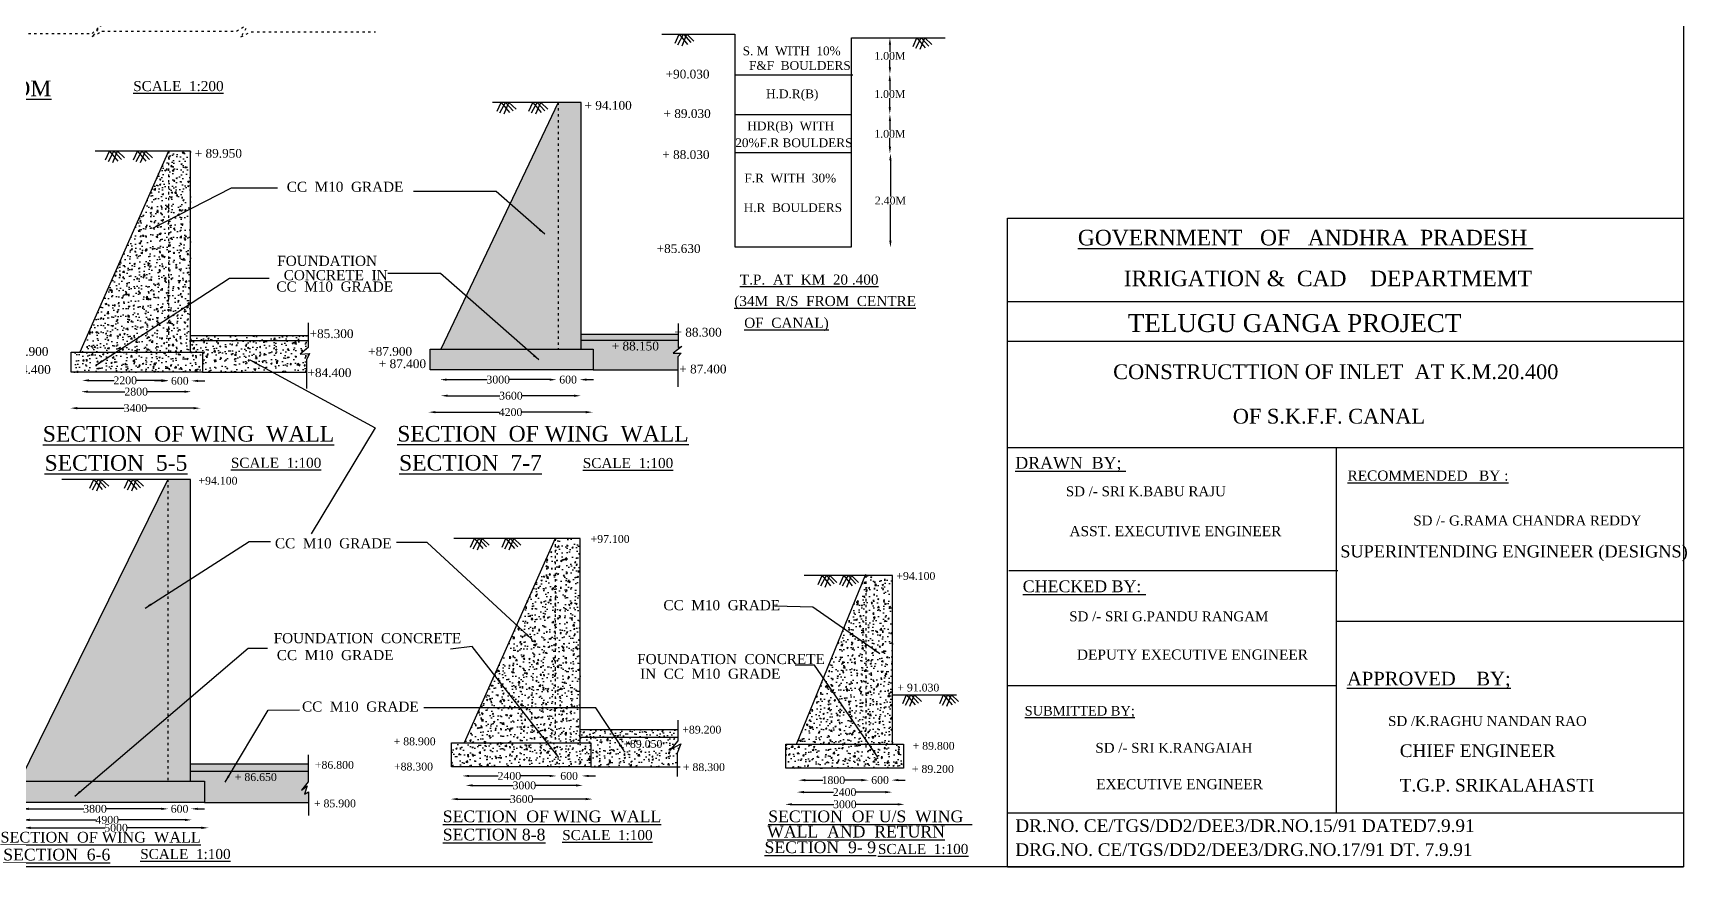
# Model space of a CAD drawing. Header units: millimetres. Extents: x 3421 to 149939, y 1434 to 109344.
# Drawn here: x 65080 to 149839, y 1434 to 44187 of the extents above; entities that cross this region are included whole.
import ezdxf

# ---------------------------------------------------------------- set-up
doc = ezdxf.new("R2010")
doc.units = ezdxf.units.MM
doc.header["$MEASUREMENT"] = 0
doc.header["$PDMODE"] = 66
doc.header["$PDSIZE"] = 170
doc.linetypes.add('ACAD_ISO03W100', pattern=[30, 12, -18])
for name, color, linetype in [('DIM', 5, 'Continuous'), ('DOT LINE', 3, 'ACAD_ISO03W100'), ('DWG. LINE', 1, 'Continuous'), ('HATCH', 2, 'Continuous'), ('TEXT', 7, 'Continuous')]:
    doc.layers.add(name, color=color, linetype=linetype)
doc.layers.add('TITLE', color=7, linetype='Continuous', lineweight=30)
doc.styles.get("Standard").update_dxf_attribs({"font": 'TIMES.TTF', "height": 400})
doc.dimstyles.get("Standard").update_dxf_attribs({"dimtxt": 400, "dimasz": 350, "dimexe": 0.18, "dimexo": 0.0625, "dimgap": 0.09, "dimtad": 0, "dimtih": 1, "dimtoh": 1, "dimdec": 1, "dimzin": 0, "dimdsep": 46, "dimtxsty": 'Standard', "dimcen": 0.09, "dimse1": 1, "dimse2": 1, "dimclrd": 5, "dimclre": 5, "dimclrt": 4, "dimadec": 0, "dimazin": 0, "dimtfac": 1, "dimtdec": 1, "dimtofl": 0, "dimtmove": 0, "dimatfit": 3, "dimfxl": 1, "dimtolj": 1, "dimtzin": 0, "dimarcsym": 0})
pattern_1 = [(50, (0, 0), (717.2602, -62.752), [75, -825]), (355, (0, 0), (-138.7513, 752.192), [60, -660]), (100.4514, (59.8, -5.2), (578.5094, 689.4395), [63.74, -701.142]), (46.1842, (0, 200), (1067.241, -165.519), [112.5, -1237.5]), (96.6356, (88.9, 186.2), (934.663, 974.118), [95.61, -1051.713]), (351.1842, (0, 200), (934.662, 974.119), [90, -990]), (21, (100, 150), (596.907, -402.619), [75, -825]), (326, (100, 150), (243.3153, 725.15), [60, -660]), (71.4514, (149.74, 116.45), (840.2226, 322.5305), [63.74, -701.142]), (37.5, (0, 0), (12.15986, 332.89385), [0, -652, 0, -670, 0, -662.5]), (7.5, (0, 0), (263.0695, 394.4117), [0, -382, 0, -637, 0, -252.5]), (327.5, (-223, 0), (533.82244, -22.5549), [0, -250, 0, -780, 0, -1035]), (317.5, (-323, 0), (583.1862, 100.105), [0, -325, 0, -518, 0, -735])]

# ---------------------------------------------------------------- blocks, each defined once
blk = doc.blocks.new('*D63')
at = {"layer": 'Defpoints', "color": 0}
for p in [(67596, 26382), (72010, 26382), (72010, 26377)]:
    blk.add_point(p, dxfattribs=at)
at = {"layer": 'DIM', "color": 5, "lineweight": -2}
for p, q in [((67946, 26377), (69229, 26377)), ((71660, 26377), (70377, 26377))]:
    blk.add_line(p, q, dxfattribs=at)
at = {"layer": 'DIM', "color": 5}
for points in [[(67946, 26435), (67946, 26319), (67596, 26377)], [(71660, 26435), (71660, 26319), (72010, 26377)]]:
    blk.add_solid(points, dxfattribs=at)
at = {"layer": 'DIM', "color": 4, "insert": (69803, 26377), "char_height": 400, "attachment_point": 5}
blk.add_mtext('\\A1;2200', dxfattribs=at)
blk = doc.blocks.new('*D64')
at = {"layer": 'Defpoints', "color": 0}
for p in [(72010, 26377), (73190, 26377), (73190, 26354)]:
    blk.add_point(p, dxfattribs=at)
at = {"layer": 'DIM', "color": 5, "lineweight": -2}
for p, q in [((71660, 26354), (71310, 26354)), ((73540, 26354), (73890, 26354))]:
    blk.add_line(p, q, dxfattribs=at)
at = {"layer": 'DIM', "color": 5}
for points in [[(71660, 26412), (71660, 26296), (72010, 26354)], [(73540, 26412), (73540, 26296), (73190, 26354)]]:
    blk.add_solid(points, dxfattribs=at)
at = {"layer": 'DIM', "color": 4, "insert": (72600, 26354), "char_height": 400, "attachment_point": 5}
blk.add_mtext('\\A1;600', dxfattribs=at)
blk = doc.blocks.new('*D65')
at = {"layer": 'Defpoints', "color": 0}
for p in [(67548, 25794), (73178, 25800), (73178, 25794)]:
    blk.add_point(p, dxfattribs=at)
at = {"layer": 'DIM', "color": 5, "lineweight": -2}
for p, q in [((67898, 25800), (69790, 25800)), ((72828, 25800), (70937, 25800))]:
    blk.add_line(p, q, dxfattribs=at)
at = {"layer": 'DIM', "color": 5}
for points in [[(67898, 25858), (67898, 25742), (67548, 25800)], [(72828, 25858), (72828, 25742), (73178, 25800)]]:
    blk.add_solid(points, dxfattribs=at)
at = {"layer": 'DIM', "color": 4, "insert": (70364, 25800), "char_height": 400, "attachment_point": 5}
blk.add_mtext('\\A1;2800', dxfattribs=at)
blk = doc.blocks.new('*D66')
at = {"layer": 'Defpoints', "color": 0}
for p in [(66994, 24962), (73653, 24962), (73653, 24956)]:
    blk.add_point(p, dxfattribs=at)
at = {"layer": 'DIM', "color": 5, "lineweight": -2}
for p, q in [((67344, 24956), (69756, 24956)), ((73303, 24956), (70892, 24956))]:
    blk.add_line(p, q, dxfattribs=at)
at = {"layer": 'DIM', "color": 5}
for points in [[(67344, 25014), (67344, 24897), (66994, 24956)], [(73303, 25014), (73303, 24897), (73653, 24956)]]:
    blk.add_solid(points, dxfattribs=at)
at = {"layer": 'DIM', "color": 4, "insert": (70324, 24956), "char_height": 400, "attachment_point": 5}
blk.add_mtext('\\A1;3400', dxfattribs=at)
blk = doc.blocks.new('*D67')
at = {"layer": 'Defpoints', "color": 0}
for p in [(85933, 26421), (91902, 26421), (91902, 26417)]:
    blk.add_point(p, dxfattribs=at)
at = {"layer": 'DIM', "color": 5, "lineweight": -2}
for p, q in [((86283, 26417), (88350, 26417)), ((91552, 26417), (89486, 26417))]:
    blk.add_line(p, q, dxfattribs=at)
at = {"layer": 'DIM', "color": 5}
for points in [[(86283, 26475), (86283, 26359), (85933, 26417)], [(91552, 26475), (91552, 26359), (91902, 26417)]]:
    blk.add_solid(points, dxfattribs=at)
at = {"layer": 'DIM', "color": 4, "insert": (88918, 26417), "char_height": 400, "attachment_point": 5}
blk.add_mtext('\\A1;3000', dxfattribs=at)
blk = doc.blocks.new('*D68')
at = {"layer": 'Defpoints', "color": 0}
for p in [(91902, 26417), (93096, 26417), (93096, 26417)]:
    blk.add_point(p, dxfattribs=at)
at = {"layer": 'DIM', "color": 5, "lineweight": -2}
for p, q in [((91552, 26417), (91202, 26417)), ((93446, 26417), (93796, 26417))]:
    blk.add_line(p, q, dxfattribs=at)
at = {"layer": 'DIM', "color": 5}
for points in [[(91552, 26475), (91552, 26359), (91902, 26417)], [(93446, 26475), (93446, 26359), (93096, 26417)]]:
    blk.add_solid(points, dxfattribs=at)
at = {"layer": 'DIM', "color": 4, "insert": (92499, 26417), "char_height": 400, "attachment_point": 5}
blk.add_mtext('\\A1;600', dxfattribs=at)
blk = doc.blocks.new('*D69')
at = {"layer": 'Defpoints', "color": 0}
for p in [(85984, 25619), (93154, 25619), (93154, 25592)]:
    blk.add_point(p, dxfattribs=at)
at = {"layer": 'DIM', "color": 5, "lineweight": -2}
for p, q in [((86334, 25592), (89001, 25592)), ((92804, 25592), (90137, 25592))]:
    blk.add_line(p, q, dxfattribs=at)
at = {"layer": 'DIM', "color": 5}
for points in [[(86334, 25650), (86334, 25534), (85984, 25592)], [(92804, 25650), (92804, 25534), (93154, 25592)]]:
    blk.add_solid(points, dxfattribs=at)
at = {"layer": 'DIM', "color": 4, "insert": (89569, 25592), "char_height": 400, "attachment_point": 5}
blk.add_mtext('\\A1;3600', dxfattribs=at)
blk = doc.blocks.new('*D70')
at = {"layer": 'Defpoints', "color": 0}
for p in [(85350, 24778), (93754, 24778), (93754, 24750)]:
    blk.add_point(p, dxfattribs=at)
at = {"layer": 'DIM', "color": 5, "lineweight": -2}
for p, q in [((85700, 24750), (88976, 24750)), ((93404, 24750), (90128, 24750))]:
    blk.add_line(p, q, dxfattribs=at)
at = {"layer": 'DIM', "color": 5}
for points in [[(85700, 24809), (85700, 24692), (85350, 24750)], [(93404, 24809), (93404, 24692), (93754, 24750)]]:
    blk.add_solid(points, dxfattribs=at)
at = {"layer": 'DIM', "color": 4, "insert": (89552, 24750), "char_height": 400, "attachment_point": 5}
blk.add_mtext('\\A1;4200', dxfattribs=at)
blk = doc.blocks.new('*D71')
at = {"layer": 'Defpoints', "color": 0}
for p in [(64501, 4459), (72006, 4459), (72006, 4412)]:
    blk.add_point(p, dxfattribs=at)
at = {"layer": 'DIM', "color": 5, "lineweight": -2}
for p, q in [((64851, 4412), (67685, 4412)), ((71656, 4412), (68821, 4412))]:
    blk.add_line(p, q, dxfattribs=at)
at = {"layer": 'DIM', "color": 5}
for points in [[(64851, 4470), (64851, 4354), (64501, 4412)], [(71656, 4470), (71656, 4354), (72006, 4412)]]:
    blk.add_solid(points, dxfattribs=at)
at = {"layer": 'DIM', "color": 4, "insert": (68253, 4412), "char_height": 400, "attachment_point": 5}
blk.add_mtext('\\A1;3800', dxfattribs=at)
blk = doc.blocks.new('*D72')
at = {"layer": 'Defpoints', "color": 0}
for p in [(72006, 4412), (73172, 4412), (73172, 4412)]:
    blk.add_point(p, dxfattribs=at)
at = {"layer": 'DIM', "color": 5, "lineweight": -2}
for p, q in [((71656, 4412), (71306, 4412)), ((73522, 4412), (73872, 4412))]:
    blk.add_line(p, q, dxfattribs=at)
at = {"layer": 'DIM', "color": 5}
for points in [[(71656, 4470), (71656, 4354), (72006, 4412)], [(73522, 4470), (73522, 4354), (73172, 4412)]]:
    blk.add_solid(points, dxfattribs=at)
at = {"layer": 'DIM', "color": 4, "insert": (72588, 4412), "char_height": 400, "attachment_point": 5}
blk.add_mtext('\\A1;600', dxfattribs=at)
blk = doc.blocks.new('*D73')
at = {"layer": 'Defpoints', "color": 0}
for p in [(64547, 3845), (73214, 3846), (73214, 3845)]:
    blk.add_point(p, dxfattribs=at)
at = {"layer": 'DIM', "color": 5, "lineweight": -2}
for p, q in [((64897, 3846), (68305, 3846)), ((72864, 3846), (69456, 3846))]:
    blk.add_line(p, q, dxfattribs=at)
at = {"layer": 'DIM', "color": 5}
for points in [[(64897, 3904), (64897, 3787), (64547, 3846)], [(72864, 3904), (72864, 3787), (73214, 3846)]]:
    blk.add_solid(points, dxfattribs=at)
at = {"layer": 'DIM', "color": 4, "insert": (68881, 3846), "char_height": 400, "attachment_point": 5}
blk.add_mtext('\\A1;4900', dxfattribs=at)
blk = doc.blocks.new('*D74')
at = {"layer": 'Defpoints', "color": 0}
for p in [(74060, 3438), (64604, 3368), (74060, 3368)]:
    blk.add_point(p, dxfattribs=at)
at = {"layer": 'DIM', "color": 5, "lineweight": -2}
for p, q in [((64954, 3438), (68766, 3438)), ((73710, 3438), (69898, 3438))]:
    blk.add_line(p, q, dxfattribs=at)
at = {"layer": 'DIM', "color": 5}
for points in [[(64954, 3497), (64954, 3380), (64604, 3438)], [(73710, 3497), (73710, 3380), (74060, 3438)]]:
    blk.add_solid(points, dxfattribs=at)
at = {"layer": 'DIM', "color": 4, "insert": (69332, 3438), "char_height": 400, "attachment_point": 5}
blk.add_mtext('\\A1;5000', dxfattribs=at)
blk = doc.blocks.new('*D75')
at = {"layer": 'Defpoints', "color": 0}
for p in [(87078, 6094), (91900, 6098), (91900, 6094)]:
    blk.add_point(p, dxfattribs=at)
at = {"layer": 'DIM', "color": 5, "lineweight": -2}
for p, q in [((87428, 6098), (88915, 6098)), ((91550, 6098), (90063, 6098))]:
    blk.add_line(p, q, dxfattribs=at)
at = {"layer": 'DIM', "color": 5}
for points in [[(87428, 6157), (87428, 6040), (87078, 6098)], [(91550, 6157), (91550, 6040), (91900, 6098)]]:
    blk.add_solid(points, dxfattribs=at)
at = {"layer": 'DIM', "color": 4, "insert": (89489, 6098), "char_height": 400, "attachment_point": 5}
blk.add_mtext('\\A1;2400', dxfattribs=at)
blk = doc.blocks.new('*D76')
at = {"layer": 'Defpoints', "color": 0}
for p in [(91900, 6098), (93203, 6099), (93203, 6098)]:
    blk.add_point(p, dxfattribs=at)
at = {"layer": 'DIM', "color": 5, "lineweight": -2}
for p, q in [((91550, 6099), (91200, 6099)), ((93553, 6099), (93903, 6099))]:
    blk.add_line(p, q, dxfattribs=at)
at = {"layer": 'DIM', "color": 5}
for points in [[(91550, 6157), (91550, 6041), (91900, 6099)], [(93553, 6157), (93553, 6041), (93203, 6099)]]:
    blk.add_solid(points, dxfattribs=at)
at = {"layer": 'DIM', "color": 4, "insert": (92552, 6099), "char_height": 400, "attachment_point": 5}
blk.add_mtext('\\A1;600', dxfattribs=at)
blk = doc.blocks.new('*D77')
at = {"layer": 'Defpoints', "color": 0}
for p in [(87262, 5631), (93250, 5631), (93250, 5613)]:
    blk.add_point(p, dxfattribs=at)
at = {"layer": 'DIM', "color": 5, "lineweight": -2}
for p, q in [((87612, 5613), (89688, 5613)), ((92900, 5613), (90824, 5613))]:
    blk.add_line(p, q, dxfattribs=at)
at = {"layer": 'DIM', "color": 5}
for points in [[(87612, 5671), (87612, 5555), (87262, 5613)], [(92900, 5671), (92900, 5555), (93250, 5613)]]:
    blk.add_solid(points, dxfattribs=at)
at = {"layer": 'DIM', "color": 4, "insert": (90256, 5613), "char_height": 400, "attachment_point": 5}
blk.add_mtext('\\A1;3000', dxfattribs=at)
blk = doc.blocks.new('*D78')
at = {"layer": 'Defpoints', "color": 0}
for p in [(86490, 4914), (93748, 4914), (93748, 4913)]:
    blk.add_point(p, dxfattribs=at)
at = {"layer": 'DIM', "color": 5, "lineweight": -2}
for p, q in [((86840, 4913), (89551, 4913)), ((93398, 4913), (90687, 4913))]:
    blk.add_line(p, q, dxfattribs=at)
at = {"layer": 'DIM', "color": 5}
for points in [[(86840, 4971), (86840, 4855), (86490, 4913)], [(93398, 4971), (93398, 4855), (93748, 4913)]]:
    blk.add_solid(points, dxfattribs=at)
at = {"layer": 'DIM', "color": 4, "insert": (90119, 4913), "char_height": 400, "attachment_point": 5}
blk.add_mtext('\\A1;3600', dxfattribs=at)
blk = doc.blocks.new('*D79')
at = {"layer": 'Defpoints', "color": 0}
for p in [(104306, 5902), (107883, 5902), (107883, 5882)]:
    blk.add_point(p, dxfattribs=at)
at = {"layer": 'DIM', "color": 5, "lineweight": -2}
for p, q in [((104656, 5882), (105549, 5882)), ((107533, 5882), (106640, 5882))]:
    blk.add_line(p, q, dxfattribs=at)
at = {"layer": 'DIM', "color": 5}
for points in [[(104656, 5941), (104656, 5824), (104306, 5882)], [(107533, 5941), (107533, 5824), (107883, 5882)]]:
    blk.add_solid(points, dxfattribs=at)
at = {"layer": 'DIM', "color": 4, "insert": (106094, 5882), "char_height": 400, "attachment_point": 5}
blk.add_mtext('\\A1;1800', dxfattribs=at)
blk = doc.blocks.new('*D80')
at = {"layer": 'Defpoints', "color": 0}
for p in [(107891, 5884), (109082, 5884), (109082, 5884)]:
    blk.add_point(p, dxfattribs=at)
at = {"layer": 'DIM', "color": 5, "lineweight": -2}
for p, q in [((107541, 5884), (107191, 5884)), ((109432, 5884), (109782, 5884))]:
    blk.add_line(p, q, dxfattribs=at)
at = {"layer": 'DIM', "color": 5}
for points in [[(107541, 5943), (107541, 5826), (107891, 5884)], [(109432, 5943), (109432, 5826), (109082, 5884)]]:
    blk.add_solid(points, dxfattribs=at)
at = {"layer": 'DIM', "color": 4, "insert": (108487, 5884), "char_height": 400, "attachment_point": 5}
blk.add_mtext('\\A1;600', dxfattribs=at)
blk = doc.blocks.new('*D81')
at = {"layer": 'Defpoints', "color": 0}
for p in [(104234, 5259), (109107, 5270), (109107, 5259)]:
    blk.add_point(p, dxfattribs=at)
at = {"layer": 'DIM', "color": 5, "lineweight": -2}
for p, q in [((104584, 5270), (106097, 5270)), ((108757, 5270), (107244, 5270))]:
    blk.add_line(p, q, dxfattribs=at)
at = {"layer": 'DIM', "color": 5}
for points in [[(104584, 5328), (104584, 5211), (104234, 5270)], [(108757, 5328), (108757, 5211), (109107, 5270)]]:
    blk.add_solid(points, dxfattribs=at)
at = {"layer": 'DIM', "color": 4, "insert": (106670, 5270), "char_height": 400, "attachment_point": 5}
blk.add_mtext('\\A1;2400', dxfattribs=at)
blk = doc.blocks.new('*D82')
at = {"layer": 'Defpoints', "color": 0}
for p in [(103628, 4667), (109738, 4667), (109738, 4642)]:
    blk.add_point(p, dxfattribs=at)
at = {"layer": 'DIM', "color": 5, "lineweight": -2}
for p, q in [((103978, 4642), (106115, 4642)), ((109388, 4642), (107251, 4642))]:
    blk.add_line(p, q, dxfattribs=at)
at = {"layer": 'DIM', "color": 5}
for points in [[(103978, 4700), (103978, 4584), (103628, 4642)], [(109388, 4700), (109388, 4584), (109738, 4642)]]:
    blk.add_solid(points, dxfattribs=at)
at = {"layer": 'DIM', "color": 4, "insert": (106683, 4642), "char_height": 400, "attachment_point": 5}
blk.add_mtext('\\A1;3000', dxfattribs=at)
blk = doc.blocks.new('*D85')
at = {"layer": 'Defpoints', "color": 0}
for p in [(109117, 43945), (108993, 42082), (109117, 42082)]:
    blk.add_point(p, dxfattribs=at)
at = {"layer": 'DIM', "color": 5, "lineweight": -2}
for p, q in [((108993, 43595), (108993, 43218)), ((108993, 42432), (108993, 42809))]:
    blk.add_line(p, q, dxfattribs=at)
at = {"layer": 'DIM', "color": 5}
for points in [[(108935, 43595), (109051, 43595), (108993, 43945)], [(108935, 42432), (109051, 42432), (108993, 42082)]]:
    blk.add_solid(points, dxfattribs=at)
at = {"layer": 'DIM', "color": 4, "insert": (108993, 43013), "char_height": 400, "attachment_point": 5}
blk.add_mtext('\\A1;1.00M', dxfattribs=at)
blk = doc.blocks.new('*D86')
at = {"layer": 'Defpoints', "color": 0}
for p in [(108993, 42082), (108986, 40029), (108993, 40029)]:
    blk.add_point(p, dxfattribs=at)
at = {"layer": 'DIM', "color": 5, "lineweight": -2}
for p, q in [((108986, 41732), (108986, 41260)), ((108986, 40379), (108986, 40851))]:
    blk.add_line(p, q, dxfattribs=at)
at = {"layer": 'DIM', "color": 5}
for points in [[(108927, 41732), (109044, 41732), (108986, 42082)], [(108927, 40379), (109044, 40379), (108986, 40029)]]:
    blk.add_solid(points, dxfattribs=at)
at = {"layer": 'DIM', "color": 4, "insert": (108986, 41056), "char_height": 400, "attachment_point": 5}
blk.add_mtext('\\A1;1.00M', dxfattribs=at)
blk = doc.blocks.new('*D87')
at = {"layer": 'Defpoints', "color": 0}
for p in [(108986, 40029), (108986, 38006), (108993, 38006)]:
    blk.add_point(p, dxfattribs=at)
at = {"layer": 'DIM', "color": 5, "lineweight": -2}
for p, q in [((108993, 39679), (108993, 39222)), ((108993, 38356), (108993, 38814))]:
    blk.add_line(p, q, dxfattribs=at)
at = {"layer": 'DIM', "color": 5}
for points in [[(108935, 39679), (109051, 39679), (108993, 40029)], [(108935, 38356), (109051, 38356), (108993, 38006)]]:
    blk.add_solid(points, dxfattribs=at)
at = {"layer": 'DIM', "color": 4, "insert": (108993, 39018), "char_height": 400, "attachment_point": 5}
blk.add_mtext('\\A1;1.00M', dxfattribs=at)
blk = doc.blocks.new('*D88')
at = {"layer": 'Defpoints', "color": 0}
for p in [(108993, 38006), (108993, 33188), (109018, 33188)]:
    blk.add_point(p, dxfattribs=at)
at = {"layer": 'DIM', "color": 5, "lineweight": -2}
for p, q in [((109018, 37656), (109018, 35801)), ((109018, 33538), (109018, 35393))]:
    blk.add_line(p, q, dxfattribs=at)
at = {"layer": 'DIM', "color": 5}
for points in [[(108959, 37656), (109076, 37656), (109018, 38006)], [(108959, 33538), (109076, 33538), (109018, 33188)]]:
    blk.add_solid(points, dxfattribs=at)
at = {"layer": 'DIM', "color": 4, "insert": (109018, 35597), "char_height": 400, "attachment_point": 5}
blk.add_mtext('\\A1;2.40M', dxfattribs=at)

msp = doc.modelspace()

# ---------------------------------------------------------------- hatches: boundary and pattern name
at = {"layer": 'HATCH'}
h = msp.add_hatch(dxfattribs=at)
h.set_pattern_fill('AR-CONC', color=256, scale=100, style=0)
h.set_pattern_definition(pattern_1)
h.paths.add_polyline_path([(93788.5, 27973), (85430, 27973), (85430, 26922.5), (93788.5, 26922.5)])
h.paths.add_polyline_path([(91986, 40628.5), (85984, 27973), (91986, 27973)])
h.paths.add_polyline_path([(98289.5, 27777), (97884, 27780.5), (98320.5, 28115), (98136, 28068.5), (98136, 28440.5), (93169, 28440.5), (93169, 27973), (93788.5, 27973), (93788.5, 26922.5), (98122.5, 26922.5), (98122.5, 27589.5)])
h.paths.add_polyline_path([(98136, 28743), (93169, 28743), (93169, 28440.5), (98136, 28440.5)])
h.paths.add_polyline_path([(93169, 40628.5), (91986, 40628.5), (91986, 27973), (93169, 27973)])
h = msp.add_hatch(dxfattribs=at)
h.set_pattern_fill('AR-CONC', color=256, scale=100, style=0)
h.set_pattern_definition(pattern_1)
h.paths.add_polyline_path([(72018, 38138.5), (67479, 27823), (72018, 27823)])
h.paths.add_polyline_path([(73150, 38138.5), (72018, 38138.5), (72018, 27823), (73150, 27823)])
h.paths.add_polyline_path([(73766.5, 27823), (67038.5, 27823), (67038.5, 26793.5), (73766.5, 26793.5)])
h = msp.add_hatch(dxfattribs=at)
h.set_pattern_fill('AR-CONC', color=256, scale=100, style=0)
h.set_pattern_definition(pattern_1)
h.paths.add_polyline_path([(79185, 28679), (73150, 28679), (73150, 28430), (79185, 28430)])
h.paths.add_polyline_path([(79185, 28065.5), (79185, 28430), (73150, 28430), (73150, 27823), (73766.5, 27823), (73766.5, 26793.5), (79088, 26793.5), (79088, 27426), (79243.5, 27763), (78768.5, 27718)])
h = msp.add_hatch(dxfattribs=at)
h.set_pattern_fill('AR-CONC', color=256, scale=100, style=0)
h.set_pattern_definition(pattern_1)
h.paths.add_polyline_path([(71994, 21303.5), (64376, 5824), (71994, 5824)])
h.paths.add_polyline_path([(73862.5, 5824), (63834.5, 5824), (63834.5, 4734), (73862.5, 4734)])
h.paths.add_polyline_path([(79178, 5794.5), (79178, 6339.5), (73155.5, 6339.5), (73155.5, 5824), (73862.5, 5824), (73862.5, 4734), (79201, 4734), (79201, 5288), (78985, 5163), (79133, 5591), (78833.5, 5375)])
h.paths.add_polyline_path([(79178, 6720.5), (73155.5, 6720.5), (73155.5, 6339.5), (79178, 6339.5)])
h.paths.add_polyline_path([(73155.5, 21303.5), (71994, 21303.5), (71994, 5824), (73155.5, 5824)])
h = msp.add_hatch(dxfattribs=at)
h.set_pattern_fill('AR-CONC', color=256, scale=100, style=0)
h.set_pattern_definition(pattern_1)
h.paths.add_polyline_path([(93671.5, 7801), (86528, 7801), (86528, 6572), (93671.5, 6572)])
h.paths.add_polyline_path([(98094, 7264.5), (98283, 7741.5), (97758, 7479.5), (98127.5, 7905), (98127.5, 8092.5), (93120.5, 8092.5), (93120.5, 7801), (93671.5, 7801), (93671.5, 6572), (98094, 6572)])
h.paths.add_polyline_path([(98127.5, 8485.5), (93120.5, 8485.5), (93120.5, 8092.5), (98127.5, 8092.5)])
h.paths.add_polyline_path([(93120.5, 18280), (91843.5, 18280), (91843.5, 7801), (93120.5, 7801)])
h.paths.add_polyline_path([(91843.5, 18280), (87180, 7801), (91843.5, 7801)])
h = msp.add_hatch(dxfattribs=at)
h.set_pattern_fill('AR-CONC', color=256, scale=100, style=0)
h.set_pattern_definition(pattern_1)
h.paths.add_polyline_path([(109690.5, 7724.5), (103650, 7724.5), (103650, 6493.5), (109690.5, 6493.5)])
h.paths.add_polyline_path([(107766.5, 16371), (107736.99, 16371), (104199, 7724.5), (107766.5, 7724.5)])
h.paths.add_polyline_path([(109132.5, 16371), (107766.5, 16371), (107766.5, 7724.5), (109132.5, 7724.5)])

# ---------------------------------------------------------------- linework, layer by layer
at = {"layer": 'DOT LINE', "ltscale": 10}
for points in [[(40768, 44350), (47801.5, 44350), (48338.5, 44563), (48071.5, 43991.5), (48527.5, 44286.5), (59990, 44286.5), (60458.5, 44614), (60099, 44060.5), (60615, 44364), (60640, 44167), (68114, 44167), (68587, 44622.5), (68113.5, 44003.5), (68612, 44283.5), (75513.5, 44283.5), (76146.5, 44672.5), (75734, 43994), (76256.5, 44249), (82622.5, 44249)], [(91986, 40628.5), (91986, 27973)], [(72018, 38138.5), (72018, 27823)], [(71994, 21303.5), (71994, 5824)], [(91843.5, 18280), (91843.5, 7801)], [(107766.5, 16371), (107766.5, 7531)]]:
    msp.add_lwpolyline(points, dxfattribs=at)
at = {"layer": 'DWG. LINE'}
for points in [[(97303.6, 44124.95), (101045.63, 44124.95), (101045.63, 33234.9), (107024.31, 33234.9), (107024.31, 43944.6), (111825.34, 43944.6)], [(101045.63, 42043.11), (107084.69, 42043.11)], [(91986, 40628.5), (85984, 27973)], [(93169, 27973), (93169, 40628.5), (88622.5, 40628.5)], [(101045.63, 40008.86), (107024.31, 40008.86)], [(72018, 38138.5), (67479, 27823)], [(73150, 27823), (73150, 38138.5), (68270, 38138.5)], [(101045.63, 38065.51), (107024.31, 38065.51)], [(79185, 29326), (79185, 28065.5), (78768.5, 27718), (79243.5, 27763), (79088, 27426), (79088, 25972)], [(98136, 29298), (98136, 28068.5), (98320.5, 28115), (97884, 27780.5), (98289.5, 27777), (98122.5, 27589.5), (98122.5, 26041)], [(73150, 28679), (79185, 28679)], [(73150, 28430), (79185, 28430)], [(93169, 28743), (98136, 28743)], [(93169, 28440.5), (98136, 28440.5)], [(73766.5, 26793.5), (79088, 26793.5)], [(93788.5, 26922.5), (98122.5, 26922.5)], [(71994, 21303.5), (64376, 5824)], [(73155.5, 5824), (73155.5, 21303.5), (66562, 21303.5)], [(93120.5, 7801), (93120.5, 18280), (86646, 18280)], [(91843.5, 18280), (87180, 7801)], [(104199, 7724.5), (107764, 16437)], [(109132.5, 7724.5), (109132.5, 16371), (104593, 16371)], [(109132.5, 10258), (112408, 10258)], [(93120.5, 8485.5), (98134, 8485.5)], [(98127.5, 8964), (98127.5, 7905), (97758, 7479.5), (98283, 7741.5), (98094, 7264.5), (98094, 6065.5)], [(93120.5, 8092.5), (98160, 8092.5)], [(79178, 7175.5), (79178, 5794.5), (78833.5, 5375), (79133, 5591), (78985, 5163), (79201, 5288), (79201, 4071.5)], [(73155.5, 6720.5), (79178, 6720.5)], [(73155.5, 6339.5), (79178, 6339.5)], [(93671.5, 6572), (98247, 6572)], [(73862.5, 4734), (79227.5, 4734)]]:
    msp.add_lwpolyline(points, dxfattribs=at)
for points in [[(85430, 27973), (93788.5, 27973), (93788.5, 26922.5), (85430, 26922.5)], [(67038.5, 27823), (73766.5, 27823), (73766.5, 26793.5), (67038.5, 26793.5)], [(86528, 7801), (93671.5, 7801), (93671.5, 6572), (86528, 6572)], [(103650, 7724.5), (109690.5, 7724.5), (109690.5, 6493.5), (103650, 6493.5)], [(63834.5, 5824), (73862.5, 5824), (73862.5, 4734), (63834.5, 4734)]]:
    msp.add_lwpolyline(points, close=True, dxfattribs=at)
at = {"layer": 'HATCH'}
for points in [[(97985.21, 43675.95), (98184.21, 44124.95), (98616.21, 43608.45)], [(98123.71, 43591.95), (98408.71, 44124.95), (98797.21, 43695.45)], [(98344.71, 43537.95), (98586.21, 44124.95), (98947.71, 43778.95)], [(110175.53, 43495.6), (110374.53, 43944.6), (110806.53, 43428.1)], [(110314.03, 43411.6), (110599.03, 43944.6), (110987.53, 43515.1)], [(110535.03, 43357.6), (110776.53, 43944.6), (111138.03, 43598.6)], [(88869.5, 40179.5), (89068.5, 40628.5), (89500.5, 40112)], [(89008, 40095.5), (89293, 40628.5), (89681.5, 40199)], [(89229, 40041.5), (89470.5, 40628.5), (89832, 40282.5)], [(90493, 40185.54), (90692, 40634.54), (91124, 40118.04)], [(90631.5, 40101.54), (90916.5, 40634.54), (91305, 40205.04)], [(90852.5, 40047.54), (91094, 40634.54), (91455.5, 40288.54)], [(68800, 37689.5), (68999, 38138.5), (69431, 37622)], [(68938.5, 37605.5), (69223.5, 38138.5), (69612, 37709)], [(69159.5, 37551.5), (69401, 38138.5), (69762.5, 37792.5)], [(70232.5, 37689.5), (70431.5, 38138.5), (70863.5, 37622)], [(70371, 37605.5), (70656, 38138.5), (71044.5, 37709)], [(70592, 37551.5), (70833.5, 38138.5), (71195, 37792.5)], [(67993, 20854.5), (68192, 21303.5), (68624, 20787)], [(68131.5, 20770.5), (68416.5, 21303.5), (68805, 20874)], [(68352.5, 20716.5), (68594, 21303.5), (68955.5, 20957.5)], [(69773.5, 20854.5), (69972.5, 21303.5), (70404.5, 20787)], [(69912, 20770.5), (70197, 21303.5), (70585.5, 20874)], [(70133, 20716.5), (70374.5, 21303.5), (70736, 20957.5)], [(87497.5, 17831), (87696.5, 18280), (88128.5, 17763.5)], [(87636, 17747), (87921, 18280), (88309.5, 17850.5)], [(87857, 17693), (88098.5, 18280), (88460, 17934)], [(89115, 17831), (89314, 18280), (89746, 17763.5)], [(89253.5, 17747), (89538.5, 18280), (89927, 17850.5)], [(89474.5, 17693), (89716, 18280), (90077.5, 17934)], [(105316.5, 15922), (105515.5, 16371), (105947.5, 15854.5)], [(105455, 15838), (105740, 16371), (106128.5, 15941.5)], [(105676, 15784), (105917.5, 16371), (106279, 16025)], [(106427, 15922), (106626, 16371), (107058, 15854.5)], [(106565.5, 15838), (106850.5, 16371), (107239, 15941.5)], [(106786.5, 15784), (107028, 16371), (107389.5, 16025)], [(109649, 9809), (109848, 10258), (110280, 9741.5)], [(109787.5, 9725), (110072.5, 10258), (110461, 9828.5)], [(110008.5, 9671), (110250, 10258), (110611.5, 9912)], [(111544.5, 9809), (111743.5, 10258), (112175.5, 9741.5)], [(111683, 9725), (111968, 10258), (112356.5, 9828.5)], [(111904, 9671), (112145.5, 10258), (112507, 9912)]]:
    msp.add_lwpolyline(points, dxfattribs=at)
at = {"layer": 'TITLE'}
for p, q in [((149661.14, 109344.2), (149661.14, 1433.67)), ((149661.14, 1433.67), (3444.72, 1433.67))]:
    msp.add_line(p, q, dxfattribs=at)
at = {"layer": 'TITLE', "lineweight": 30}
for p, q in [((115019.06, 34692.55), (149661.14, 34692.55)), ((149661.14, 34692.55), (149661.14, 1433.67)), ((115019.06, 30429.16), (149661.14, 30429.16)), ((115019.06, 28397.74), (149661.14, 28397.74)), ((115019.06, 22939.5), (149661.14, 22939.5)), ((115091.23, 16635.08), (131940.23, 16635.08)), ((115019.06, 10741.56), (131868.06, 10741.56)), ((149661.14, 4185.24), (115019.06, 4185.24)), ((115019.06, 1433.67), (149661.14, 1433.67))]:
    msp.add_line(p, q, dxfattribs=at)
at = {"layer": 'TITLE'}
msp.add_lwpolyline([(115019.06, 1433.67), (115019.06, 34692.55)], dxfattribs=at)
at = {"layer": 'TITLE', "lineweight": 30}
for points in [[(131868.06, 22939.5), (131868.06, 4185.24)], [(131868.06, 14030.93), (149661.14, 14030.93)]]:
    msp.add_lwpolyline(points, dxfattribs=at)

# ---------------------------------------------------------------- texts
at = {"layer": 'TEXT'}
for s, height, p in [('S. M  WITH  10%%%', 450, (101445.99, 43048.46)), ('F&F  BOULDERS', 450, (101772.36, 42299.36)), (' +90.030', 450, (97325.31, 41858.47)), ('+ 94.100', 450, (93340, 40256.5)), ('H.D.R(B)', 450, (102645.62, 40845.24)), ('+ 89.030', 450, (97387.65, 39834.28)), ('HDR(B)  WITH', 450, (101684.12, 39200.5)), ('+ 89.950', 450, (73363, 37795.5)), ('+ 88.030', 450, (97326.33, 37730.92)), ('20%%%F.R BOULDERS', 450, (101067.87, 38336.83)), ('CC  M10  GRADE', 516.1467, (78081, 36047)), ('F.R  WITH  30%%%', 450, (101535.59, 36529.48)), ('H.R  BOULDERS', 450, (101497.92, 35011.42)), ('+85.630', 450, (97037.2, 32912.4)), ('FOUNDATION  ', 516.1467, (77595.48, 32249.41)), (' CC  M10  GRADE', 516.1467, (77354.5, 30933.5)), ('  CONCRETE  IN', 516.1467, (77534.48, 31516.91)), (' +85.300', 450, (79080.5, 28549)), ('+ 88.300', 450, (97949.5, 28624.5)), ('+ 84.900', 450, (63445.5, 27639)), ('+87.900', 450, (82253, 27643)), ('+ 88.150', 450, (94733.5, 27916.5)), ('+ 84.400', 450, (63564.5, 26716)), ('+ 87.400', 450, (82798, 27008)), ('+ 87.400', 450, (98197, 26737.5)), ('+84.400', 450, (79143, 26550)), ('+94.100', 400, (73554.5, 21034)), ('CC  M10  GRADE', 516.1467, (77476, 17767.5)), ('+97.100', 400, (93650.5, 18048.5)), ('+94.100', 400, (109320.5, 16151)), ('CC  M10  GRADE', 516.1467, (97387, 14596)), ('FOUNDATION  CONCRETE  ', 516.1467, (77411, 12904)), (' CC  M10  GRADE', 516.1467, (77377, 12038.5)), ('FOUNDATION  CONCRETE  ', 516.1467, (96040.48, 11834.91)), ('  IN  CC  M10  GRADE', 516.1467, (95798.5, 11084)), ('+ 91.030', 400, (109371.5, 10429)), ('CC  M10  GRADE', 516.1467, (78864.5, 9399)), ('+89.200', 400, (98351.5, 8272)), ('+ 88.900', 400, (83558, 7672)), ('+89.050', 400, (95328.5, 7540.5)), ('+ 89.800', 400, (110155.5, 7442)), ('+86.800', 400, (79520, 6464.5)), ('+88.300', 400, (83575.5, 6379.5)), ('+ 86.650', 400, (75418, 5842)), ('+ 88.300', 400, (98383, 6349.5)), ('+ 89.200', 400, (110116, 6255.5)), ('+ 85.900', 400, (79473, 4491))]:
    msp.add_text(s, height=height, dxfattribs=at).set_placement(p)
at = {"layer": 'TITLE'}
for s, height, p in [('%%UHALF  PLAN  AT  TOP  &  HALF  PLAN  AT  BOTTOM', 800, (37016, 40950.5)), ('%%USCALE  1:200', 516.1467, (70211, 41211.5)), ('%%UT.P.  AT  KM  20 .400', 516.1467, (101303.53, 31289.96)), ('%%U(34M  R/S  FROM  CENTRE', 516.1467, (101015.12, 30192.1)), ('%%UOF  CANAL)', 516.1467, (101525.53, 29074.58)), ('%%USECTION  OF WING  WALL', 800, (65578.95, 23239.79)), ('%%USECTION  OF WING  WALL', 800, (83744.45, 23244.29)), ('%%USECTION  5-5', 800, (65670, 21750)), ('%%USCALE  1:100', 516.1467, (75216, 21896)), ('%%USECTION  7-7', 800, (83835.5, 21754.5)), ('%%USCALE  1:100', 516.1467, (93252, 21886)), ('%%USECTION  OF WING  WALL', 600, (86075.45, 3726.29)), ('%%USECTION  OF U/S  WING  ', 600, (102756.45, 3726.29)), ('%%USECTION 8-8', 600, (86075.45, 2791.79)), ('%%UWALL  AND  RETURN', 600, (102701.95, 2942.79)), ('%%USECTION  OF WING  WALL', 550, (63410.5, 2683)), ('%%USCALE  1:100', 516.1467, (92196.5, 2811.5)), ('%%USECTION  9- 9', 600, (102566.95, 2143.79)), ('%%USCALE  1:100', 516.1467, (108379.65, 2097)), ('%%USECTION  6-6', 600, (63550, 1766.5)), ('%%USCALE  1:100', 516.1467, (70569, 1840))]:
    msp.add_text(s, height=height, dxfattribs=at).set_placement(p)
at = {"layer": 'TITLE', "lineweight": 30}
for s, height, p in [('%%UGOVERNMENT   OF   ANDHRA  PRADESH ', 797.8216, (118624.03, 33300.65)), ('IRRIGATION &  CAD    DEPARTMEMT ', 797.8216, (120978.31, 31208.33)), ('TELUGU GANGA PROJECT', 917.7781, (121185.87, 28859.64)), ('CONSTRUCTTION OF INLET  AT K.M.20.400', 757.4726, (120434.09, 26444.2)), ('OF S.K.F.F. CANAL', 757.4726, (126565.52, 24164.23)), ('%%UDRAWN  BY; ', 606.0213, (115417.07, 21850.28)), ('%%URECOMMENDED   BY :', 520.0742, (132442.65, 21238.37)), ('SD /- SRI K.BABU RAJU', 507.6667, (118008.34, 20438.47)), ('ASST. EXECUTIVE ENGINEER', 520.8002, (118195.69, 18391.95)), ('SD /- G.RAMA CHANDRA REDDY', 507.6667, (135817.68, 18942.76)), ('SUPERINTENDING ENGINEER (DESIGNS)', 620.5279, (132073.27, 17303.32)), ('%%UCHECKED BY: ', 606.0213, (115798.94, 15518.51)), ('SD /- SRI G.PANDU RANGAM', 507.6667, (118183.28, 14028.04)), ('DEPUTY EXECUTIVE ENGINEER', 520.8002, (118577.56, 12060.18)), ('%%UAPPROVED    BY;', 699.2554, (132414.86, 10739.76)), ('%%USUBMITTED BY;', 489.4816, (115898.45, 9194.31)), ('SD /K.RAGHU NANDAN RAO', 507.6667, (134523.25, 8660.51)), ('SD /- SRI K.RANGAIAH', 507.6667, (119524.14, 7285.6)), ('CHIEF ENGINEER', 649.2622, (135122.9, 7069.69)), ('EXECUTIVE ENGINEER', 520.8002, (119565.34, 5419.05)), ('T.G.P. SRIKALAHASTI', 649.2622, (135122.9, 5301.19)), ('DR.NO. CE/TGS/DD2/DEE3/DR.NO.15/91 DATED7.9.91', 649.2622, (115420.4, 3226.69)), ('DRG.NO. CE/TGS/DD2/DEE3/DRG.NO.17/91 DT. 7.9.91', 649.2622, (115420.4, 1996.69))]:
    msp.add_text(s, height=height, dxfattribs=at).set_placement(p)

# ---------------------------------------------------------------- dimensions: what is measured, and where the dimension line sits
at = {"layer": 'DIM'}
for p1, p2, distance, text, picture, middle in [((109116.99, 43944.6), (109116.99, 42082.26), -123.85, '1.00M', '*D85', (108993.14, 43013.43)), ((108993.14, 42082.26), (108993.14, 40028.96), -7.42, '1.00M', '*D86', (108985.73, 41055.61)), ((108985.73, 40028.96), (108985.73, 38006.32), 7.38, '1.00M', '*D87', (108993.11, 39017.64)), ((108993.11, 38006.32), (108993.11, 33187.77), 24.7, '2.40M', '*D88', (109017.81, 35597.05)), ((67596, 26381.5), (72010.5, 26381.5), -4.5, '2200', '*D63', (69803.25, 26377)), ((72010.5, 26377), (73190.5, 26377), -23, '600', '*D64', (72600.5, 26354)), ((85933, 26421), (91902.5, 26421), -4, '3000', '*D67', (88917.75, 26417)), ((91902.5, 26417), (93095.5, 26417), 0, '600', '*D68', (92499, 26417)), ((67548.5, 25794.5), (73178.5, 25794.5), 5.5, '2800', '*D65', (70363.5, 25800)), ((85984, 25619), (93154.5, 25619), -27, '3600', '*D69', (89569.25, 25592)), ((66994.5, 24962.5), (73653, 24962.5), -7, '3400', '*D66', (70323.75, 24955.5)), ((85349.5, 24778), (93754.5, 24778), -27.5, '4200', '*D70', (89552, 24750.5)), ((87077.5, 6094.5), (91900, 6094.5), 4, '2400', '*D75', (89488.75, 6098.5)), ((91900, 6098.5), (93203, 6098.5), 0.5, '600', '*D76', (92551.5, 6099)), ((104305.5, 5901.5), (107883, 5901.5), -19, '1800', '*D79', (106094.25, 5882.5)), ((107890.78, 5883.8), (109082.5, 5883.8), 0.64, '600', '*D80', (108486.64, 5884.44)), ((86490, 4913.5), (93748, 4913.5), -0.5, '3600', '*D78', (90119, 4913)), ((87262.5, 5631), (93249.5, 5631), -18, '3000', '*D77', (90256, 5613)), ((104234, 5259), (109107, 5259), 10.5, '2400', '*D81', (106670.5, 5269.5)), ((64501, 4459), (72005.5, 4459), -47, '3800', '*D71', (68253.25, 4412)), ((72005.5, 4412), (73171.5, 4412), 0, '600', '*D72', (72588.5, 4412)), ((103628, 4667), (109738.5, 4667), -25, '3000', '*D82', (106683.25, 4642)), ((64547, 3845), (73214.5, 3845), 0.5, '4900', '*D73', (68880.75, 3845.5)), ((64603.5, 3368.5), (74060.5, 3368.5), 70, '5000', '*D74', (69332, 3438.5))]:
    dim = msp.add_aligned_dim(p1=p1, p2=p2, distance=distance, text=text, dimstyle='Standard', dxfattribs=at)
    dim.commit()
    dim.dimension.update_dxf_attribs({"geometry": picture, "text_midpoint": middle})

# ---------------------------------------------------------------- leaders
for points in [[(71212.5, 34189), (75244, 36245.5), (77614.5, 36245.5)], [(91300.5, 33876), (88819, 36067.5), (84574, 36067.5)], [(68322, 27174.5), (75139.5, 31622), (77173, 31622)], [(90998.5, 27434), (85968, 31858.5), (83258.5, 31858.5)], [(76192.5, 27435.5), (82618.5, 23950), (79338.5, 18504)], [(70829.5, 14709), (76161, 18119), (77251, 18119)], [(90637, 13106.5), (85278.5, 18065.5), (83697, 18065.5)], [(108482, 12362), (105049, 14752), (103074, 14810.5)], [(92032.5, 7050.5), (87574.5, 12744), (86469.5, 12602)], [(67215, 5058), (76096.5, 12642.5), (77098, 12642.5)], [(108365, 7066.5), (105129.5, 11776.5), (104138, 11776.5)], [(74921.5, 5783.5), (77135, 9467.5), (78737, 9483.5)], [(95379.5, 7381), (93914, 9586), (85102, 9586)]]:
    msp.add_leader(points, dimstyle='Standard', override={"dimgap": 0.09, "dimtad": 0}, dxfattribs=at)

doc.saveas('drawing.dxf')
